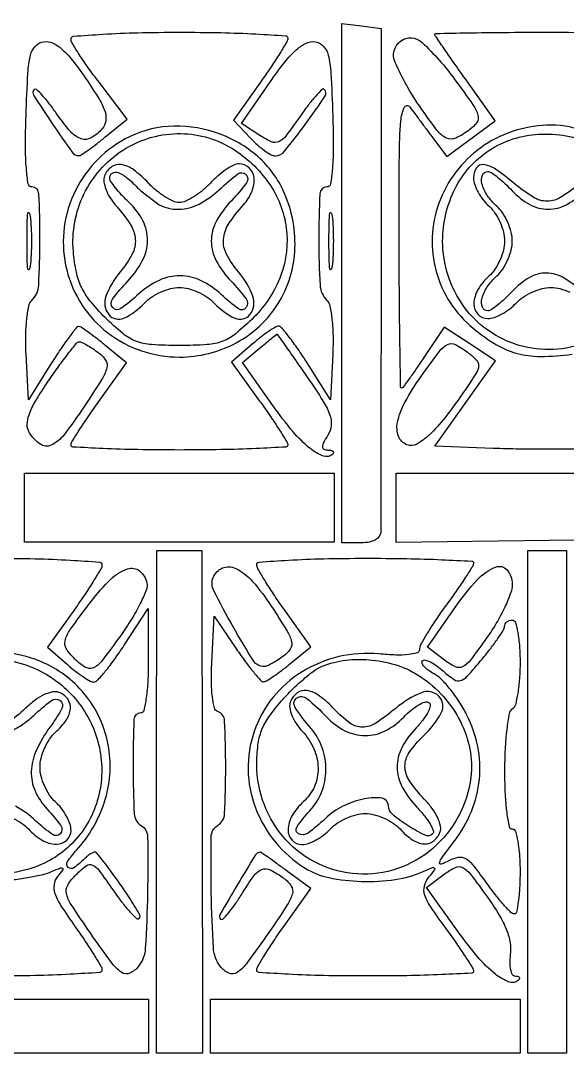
# Model space of a CAD drawing. Header units: inches. Extents: x 57 to 2760, y -193 to 2149.
# Drawn here: x 473 to 483.45, y 859.99 to 879.75 of the extents above; entities that cross this region are included whole.
import ezdxf

# ---------------------------------------------------------------- set-up
doc = ezdxf.new("R2010")
doc.units = ezdxf.units.IN
doc.header["$MEASUREMENT"] = 0
doc.set_wipeout_variables(frame=1)

# ---------------------------------------------------------------- blocks, each defined once
blk = doc.blocks.new('TG7-1H40CA')
blk.add_wipeout([(-0.386, 49.351), (148.648, 49.351), (148.648, -0.051), (-0.352, 0.023)])
for points in [[(110.455, 45.396), (83.66, 45.396, -0.000388), (73.385, 45.404, -0.000648), (64.735, 45.429, -0.000017), (56.91, 45.461, -0.408403), (56.863, 45.507, -0.104037), (56.879, 45.589, -0.000888), (57.131, 46.184, -0.003078), (57.426, 46.865, -0.001973), (57.777, 47.654), (58.693, 49.689), (148.648, 49.689)], [(76.657, 17.568, 0.103701), (75.964, 17.713, 0.148289), (74.687, 17.326, 0.150416), (73.849, 16.296, 0.154304), (73.746, 14.994, 0.156925), (74.412, 13.88, 0.039359), (74.868, 13.539, 0.072159), (75.291, 13.351, 0.069267), (75.761, 13.286, 0.033672), (76.368, 13.328, -0.010957)], [(76.536, 11.513, -0.003721), (75.952, 11.508, -0.00371), (75.361, 11.513, -0.005983), (74.858, 11.526), (73.74, 11.57), (74.32, 12.387), (74.901, 13.204), (74.409, 13.526), (73.918, 13.848), (73.531, 13.264, -0.004557), (73.38, 13.04, -0.007232), (73.246, 12.851, -0.002484), (73.129, 12.692, -0.236545), (73.104, 12.68, -0.409304), (73.087, 12.696, -0.000206), (73.074, 13.511, -0.00226), (73.063, 14.424, -0.001355), (73.059, 15.509, -0.001893), (73.062, 17.112, -0.018176), (73.091, 17.794, -0.08494), (73.157, 18.051, -0.573503), (73.26, 18.063, -0.000328), (73.357, 17.933, -0.000164), (73.479, 17.769, -0.000162), (73.606, 17.599, -0.00024), (73.716, 17.449), (73.967, 17.111), (74.895, 17.796), (74.318, 18.604, -0.002132), (74.097, 18.916, -0.003389), (73.911, 19.186, -0.000791), (73.75, 19.423, -0.149848), (73.741, 19.451, -0.408535), (73.757, 19.467, -0.000324), (74.372, 19.478, -0.002834), (75.065, 19.487, -0.001699), (75.888, 19.49, -0.003508), (76.711, 19.484, -0.005845)], [(69.972, 16.778, -0.870141), (70.141, 16.608, -0.029318), (69.845, 16.26, 0.068171), (69.562, 15.871, 0.123553), (69.467, 15.493, 0.123553), (69.562, 15.114, 0.068171), (69.845, 14.725, -0.030375), (70.13, 14.388, -0.328863), (70.132, 14.22, -0.412799), (69.987, 14.196, -0.032693), (69.658, 14.468, 0.076146), (69.271, 14.734, 0.110809), (68.869, 14.828, 0.111444), (68.467, 14.741, 0.077673), (68.08, 14.482, -0.030829), (67.736, 14.201, -0.385998), (67.582, 14.219, -0.35467), (67.576, 14.382, -0.029974), (67.868, 14.725, 0.070589), (68.147, 15.114, 0.116702), (68.247, 15.504, 0.12381), (68.159, 15.881, 0.085523), (67.894, 16.233, -0.016233), (67.752, 16.375, -0.021145), (67.632, 16.514, -0.019347), (67.544, 16.636, -0.148512), (67.524, 16.703, -0.265071), (67.577, 16.796, -0.236985), (67.688, 16.803, -0.080632), (67.875, 16.687, -0.024594), (68.116, 16.455), (68.467, 16.19, 0.12381), (68.844, 16.102, 0.116702), (69.234, 16.201, 0.070589), (69.624, 16.481, -0.029318), (69.972, 16.778, -0.374162)], [(76.545, 16.618, -0.033345), (76.162, 16.337, -0.139546), (75.891, 16.256, -0.143062), (75.622, 16.332, -0.035687), (75.249, 16.603, 0.024478), (74.9, 16.869, 0.119537), (74.669, 16.956, 0.294821), (74.536, 16.892, 0.138303), (74.481, 16.7, 0.084684), (74.503, 16.576, 0.040713), (74.568, 16.428, 0.038833), (74.664, 16.281, 0.044853), (74.778, 16.159, -0.062472), (74.891, 16.027, -0.041885), (74.987, 15.852, -0.041901), (75.052, 15.665, -0.062761), (75.074, 15.493, -0.062761), (75.052, 15.32, -0.041901), (74.987, 15.133, -0.041885), (74.891, 14.958, -0.062472), (74.778, 14.826, 0.076965), (74.565, 14.565, 0.125606), (74.487, 14.291, 0.199704), (74.563, 14.094, 0.205451), (74.755, 14.012, 0.084684), (74.879, 14.033, 0.040713), (75.026, 14.099, 0.038833), (75.173, 14.195, 0.044853), (75.296, 14.308, -0.062472), (75.427, 14.422, -0.041885), (75.602, 14.517, -0.041901), (75.79, 14.583, -0.062761), (75.962, 14.604, -0.062761), (76.134, 14.583, -0.041901), (76.322, 14.517, -0.041885)], [(76.584, 14.502, 0.056675), (76.212, 14.785, 0.12985), (75.876, 14.881, 0.139967), (75.553, 14.796, 0.070458), (75.222, 14.53, -0.016233), (75.08, 14.389, -0.021145), (74.94, 14.269, -0.019347), (74.819, 14.18, -0.148512), (74.752, 14.16, -0.311042), (74.651, 14.23, -0.156212), (74.642, 14.392, -0.085275), (74.743, 14.617, -0.059994), (74.926, 14.826, 0.062472), (75.039, 14.958, 0.041885), (75.135, 15.133, 0.041901), (75.2, 15.32, 0.062761), (75.222, 15.493, 0.062761), (75.2, 15.665, 0.041901), (75.135, 15.852, 0.041885), (75.039, 16.027, 0.062472), (74.926, 16.159, -0.059994), (74.743, 16.368, -0.085275), (74.642, 16.593, -0.156212), (74.651, 16.755, -0.311042), (74.752, 16.825, -0.148512), (74.819, 16.805, -0.019347), (74.94, 16.716, -0.021145), (75.08, 16.596, -0.016233), (75.222, 16.455, 0.07784), (75.56, 16.191, 0.128592), (75.909, 16.102, 0.124772), (76.265, 16.194, 0.070915), (76.623, 16.463, -0.044803)], [(65.682, 3.273, 0.012454), (65.987, 3.32, 0.012414), (66.251, 3.374, 0.045733), (66.413, 3.428, -0.007095), (66.585, 3.5, -0.28039), (66.623, 3.493, -0.394301), (66.627, 3.46, -0.009798), (66.526, 3.331, 0.134549), (66.46, 3.18, 0.121406), (66.476, 3.01, 0.059226), (66.591, 2.774, 0.011255), (66.859, 2.378, -0.006743), (67.057, 2.092, -0.009678), (67.224, 1.833, -0.005981), (67.356, 1.612, -0.132886), (67.376, 1.54, -0.395308), (67.333, 1.495, -0.002807), (66.767, 1.462, -0.008394), (66.098, 1.437, -0.005043), (65.303, 1.429, -0.003331)], [(65.303, 9.423, -0.005517), (66.098, 9.414, -0.00918), (66.767, 9.387, -0.003348), (67.33, 9.35, -0.393227), (67.376, 9.301, -0.131406), (67.355, 9.224, -0.006826), (67.222, 9.001, -0.010431), (67.054, 8.738, -0.007358), (66.854, 8.45), (66.332, 7.721), (66.714, 7.387, 0.01463), (66.869, 7.26, 0.018709), (67.02, 7.152, 0.016844), (67.15, 7.072, 0.129812), (67.218, 7.054, 0.210815), (67.286, 7.084, 0.012048), (67.44, 7.261, 0.01672), (67.615, 7.488, 0.011363), (67.801, 7.758), (68.26, 8.461), (68.262, 7.461, -0.013153), (68.253, 7.069, -0.023631), (68.221, 6.749, -0.021223), (68.176, 6.51, -0.348273), (68.116, 6.462, 0.403386), (67.986, 6.337, 0.01005), (67.97, 5.433, 0.011206), (67.993, 4.531, 0.247184), (68.123, 4.312, -0.25613), (68.248, 4.091, -0.007994), (68.246, 3.015, -0.010511), (68.205, 1.961, -0.150798), (68.075, 1.614, -0.120792), (67.909, 1.482, -0.265361), (67.753, 1.496, -0.082995), (67.555, 1.689, -0.007612), (67.154, 2.252, -0.005689), (66.786, 2.799, -0.085622), (66.695, 3.009, -0.202394), (66.721, 3.168, -0.056391), (66.882, 3.37, -0.035554), (67.076, 3.538, -0.268934), (67.192, 3.552, -0.132725), (67.313, 3.456, -0.007335), (67.594, 3.062, 0.012976), (67.76, 2.836, 0.022176), (67.911, 2.658, 0.018619), (68.037, 2.532, 0.403804), (68.084, 2.532, 0.343551), (68.095, 2.614, 0.008803), (67.888, 2.946, 0.015179), (67.615, 3.342, 0.009539), (67.274, 3.788, 0.276182), (67.242, 3.8, 0.06931), (67.186, 3.782, 0.051056), (67.118, 3.739, 0.031295), (67.048, 3.677, -0.039657), (66.84, 3.5, -0.366398), (66.731, 3.508, -0.357785), (66.719, 3.618, -0.039322), (66.887, 3.835, 0.106938), (67.424, 4.76, 0.117142), (67.506, 5.792, 0.120695), (67.117, 6.729, 0.118284), (66.336, 7.387, 0.159106), (64.977, 7.593, 0.157074)], [(65.663, 4.451, -0.041885), (65.838, 4.355, -0.062472), (65.969, 4.242, 0.076965), (66.231, 4.029, 0.125606), (66.504, 3.951, 0.199704), (66.701, 4.027, 0.205451), (66.784, 4.219, 0.084684), (66.762, 4.343, 0.040713), (66.697, 4.49, 0.038833), (66.601, 4.637, 0.044853), (66.487, 4.76, -0.062472), (66.374, 4.892, -0.041885), (66.278, 5.066, -0.041901), (66.213, 5.254, -0.062761), (66.191, 5.426, -0.062761), (66.213, 5.598, -0.041901), (66.278, 5.786, -0.041885), (66.374, 5.96, -0.062472), (66.487, 6.092, 0.058593), (66.692, 6.327, 0.129727), (66.772, 6.549, 0.184881), (66.72, 6.73, 0.140469), (66.553, 6.856, 0.143956), (66.431, 6.866, 0.058925), (66.273, 6.813, 0.048319), (66.096, 6.707, 0.032497), (65.915, 6.555, -0.043148), (65.566, 6.274, -0.144885)], [(65.675, 6.135, 0.034006), (65.886, 6.263, 0.037865), (66.071, 6.414, -0.031282), (66.405, 6.697, -0.328351), (66.574, 6.698, -0.377139), (66.608, 6.546, -0.03369), (66.38, 6.189, 0.052654), (66.119, 5.746, 0.098652), (66.025, 5.343, 0.112886), (66.097, 4.972, 0.084558), (66.328, 4.624, -0.033658), (66.588, 4.306, -0.358207), (66.578, 4.151, -0.374137), (66.427, 4.137, -0.03418), (66.112, 4.395, 0.060856), (65.723, 4.68, 0.115806)]]:
    blk.add_lwpolyline(points, format="xyb")
for points in [[(72.713, 14.863, -0.00004), (72.711, 13.046, -0.000063), (72.71, 11.479, -0.000017), (72.708, 10.112, -0.002161), (72.707, 9.941, -0.140831), (72.68, 9.85, -0.116399), (72.607, 9.778, -0.087194), (72.489, 9.734, -0.04752), (72.335, 9.719), (71.965, 9.719), (71.965, 19.657), (72.34, 19.61), (72.716, 19.564)], [(70.929, 19.378, -0.132989), (70.909, 19.306, -0.005943), (70.776, 19.085, -0.009643), (70.609, 18.825, -0.006715), (70.41, 18.537), (69.891, 17.807), (70.214, 17.464, 0.023409), (70.349, 17.333, 0.027923), (70.488, 17.223, 0.028532), (70.614, 17.146, 0.133916), (70.695, 17.127, 0.218016), (70.869, 17.214, 0.011157), (71.263, 17.727, 0.009441), (71.639, 18.261, 0.359347), (71.626, 18.397, 0.414514), (71.585, 18.397, 0.014195), (71.463, 18.268, 0.019166), (71.318, 18.092, 0.011232), (71.157, 17.871, -0.010224), (70.892, 17.504, -0.121768), (70.757, 17.395, -0.21596), (70.62, 17.393, -0.042143), (70.397, 17.513), (70.044, 17.744), (70.598, 18.545, -0.015112), (70.872, 18.919, -0.043753), (71.091, 19.153, -0.068083), (71.278, 19.279, -0.148876), (71.447, 19.307, -0.168658), (71.608, 19.226, -0.133931), (71.703, 19.054, -0.046223), (71.753, 18.708, -0.004978), (71.788, 17.898, -0.007756), (71.799, 17.303, -0.020774), (71.782, 16.879, -0.021453), (71.746, 16.587, -0.366189), (71.677, 16.529, 0.40094), (71.542, 16.4, 0.011332), (71.522, 15.522, 0.014199), (71.546, 14.65, 0.184246), (71.677, 14.359, -0.1496), (71.735, 14.25, -0.02098), (71.774, 13.993, -0.022422), (71.794, 13.676, -0.017348), (71.788, 13.331), (71.743, 12.458), (71.299, 13.161, 0.009742), (71.121, 13.43, 0.014641), (70.955, 13.657, 0.009427), (70.81, 13.837, 0.220865), (70.752, 13.864, 0.138312), (70.692, 13.847, 0.01303), (70.562, 13.763, 0.015907), (70.411, 13.653, 0.01186), (70.251, 13.522), (69.853, 13.179), (70.391, 12.431, -0.005506), (70.597, 12.137, -0.00813), (70.771, 11.875, -0.004309), (70.911, 11.65, -0.13868), (70.929, 11.589, -0.398797), (70.893, 11.551, -0.001977), (70.32, 11.523, -0.007031), (69.651, 11.502, -0.004221), (68.856, 11.495, -0.004221), (68.061, 11.502, -0.007031), (67.392, 11.523, -0.001977), (66.819, 11.551, -0.398797), (66.784, 11.589, -0.138475), (66.801, 11.65, -0.004382), (66.94, 11.872, -0.008203), (67.112, 12.132, -0.005563), (67.316, 12.423), (67.848, 13.164), (67.427, 13.509, 0.007334), (67.26, 13.641, 0.01039), (67.108, 13.754, 0.006805), (66.978, 13.843, 0.130556), (66.932, 13.859, 0.249322), (66.888, 13.839, 0.005754), (66.749, 13.656, 0.011452), (66.589, 13.43, 0.007342), (66.413, 13.161), (65.969, 12.458), (65.924, 13.331, -0.017348), (65.918, 13.676, -0.022422), (65.938, 13.993, -0.02098), (65.977, 14.25, -0.1496), (66.035, 14.359, 0.184246), (66.166, 14.65, 0.014199), (66.19, 15.522, 0.011332), (66.17, 16.4, 0.40094), (66.035, 16.529, -0.366189), (65.966, 16.587, -0.021453), (65.93, 16.879, -0.020774), (65.913, 17.303, -0.007756), (65.924, 17.898, -0.004993), (65.959, 18.707, -0.046147), (66.01, 19.054, -0.133173), (66.104, 19.226, -0.168192), (66.265, 19.308, -0.142721), (66.431, 19.284, -0.072604), (66.609, 19.168, -0.047084), (66.813, 18.952, -0.016761), (67.063, 18.608, -0.010997), (67.326, 18.203, -0.059198), (67.436, 17.965, -0.121805), (67.448, 17.794, -0.131512), (67.378, 17.642, -0.087827), (67.172, 17.468, -0.217025), (66.98, 17.449, -0.133983), (66.772, 17.589, -0.028249), (66.503, 17.939, 0.014238), (66.362, 18.134, 0.024401), (66.233, 18.287, 0.022213), (66.124, 18.393, 0.397946), (66.08, 18.391, 0.352819), (66.069, 18.283, 0.005558), (66.432, 17.731, 0.006301), (66.806, 17.192, 0.250352), (66.932, 17.129, 0.13937), (66.978, 17.144, 0.007089), (67.109, 17.233, 0.010875), (67.263, 17.346, 0.007631), (67.432, 17.48), (67.858, 17.829), (67.321, 18.532, -0.008074), (67.115, 18.811, -0.011389), (66.941, 19.067, -0.007731), (66.806, 19.284, -0.136678), (66.784, 19.363, -0.392264), (66.831, 19.414, -0.00361), (67.392, 19.452, -0.009538), (68.061, 19.48, -0.005733), (68.856, 19.49, -0.005043), (69.651, 19.482, -0.008394), (70.32, 19.457, -0.002807), (70.886, 19.423, -0.395308)], [(74.126, 18.582, -0.006382), (74.469, 18.101, -0.081217), (74.565, 17.902, -0.22185), (74.543, 17.763, -0.08765), (74.406, 17.62, -0.050222), (74.141, 17.464, -0.222107), (73.964, 17.465, -0.120485), (73.786, 17.61, -0.011237), (73.452, 18.073, -0.045086), (72.98, 18.913, -0.349746), (73.084, 19.319, -0.365556), (73.492, 19.297, -0.045814)], [(67.82, 17.448, 0.163387), (66.83, 16.378, 0.168061), (66.701, 14.941, 0.169343), (67.486, 13.74, 0.165615), (68.856, 13.273, 0.123864), (69.945, 13.547, 0.131652), (70.745, 14.3, 0.130357), (71.066, 15.358, 0.120279), (70.836, 16.472, 0.109056), (70.313, 17.147, 0.09538), (69.529, 17.578, 0.095306), (68.641, 17.687, 0.108679)], [(69.857, 17.27, -0.103355), (70.566, 16.604, -0.120855), (70.9, 15.746, -0.122338), (70.797, 14.838, -0.107585), (70.28, 14.035, -0.022729), (69.939, 13.724, -0.083066), (69.687, 13.576, -0.074698), (69.387, 13.511, -0.01619), (68.856, 13.494, -0.01619), (68.325, 13.511, -0.074698), (68.025, 13.576, -0.083066), (67.773, 13.724, -0.022729), (67.432, 14.035, -0.025629), (67.152, 14.345, -0.059098), (66.984, 14.61, -0.061141), (66.886, 14.901, -0.029124), (66.829, 15.293, -0.135001), (67.031, 16.391, -0.136276), (67.766, 17.226, -0.13953), (68.811, 17.55, -0.14381)], [(76.759, 17.36, -0.122526), (77.426, 16.863, -0.096514), (77.855, 16.068, -0.096889), (77.954, 15.173, -0.124683), (77.685, 14.393, -0.155816), (76.654, 13.556, -0.16513), (75.355, 13.497, -0.16657), (74.297, 14.24, -0.158413), (73.89, 15.493, -0.116438), (74.128, 16.497, -0.1333), (74.783, 17.231, -0.131809), (75.726, 17.539, -0.112627)], [(67.426, 16.743, 0.126225), (67.413, 16.632, 0.054388), (67.45, 16.486, 0.048969), (67.525, 16.33, 0.045905), (67.631, 16.188, -0.039349), (67.915, 15.818, -0.126264), (68.013, 15.526, -0.140549), (67.953, 15.241, -0.053462), (67.725, 14.902, 0.085376), (67.452, 14.437, 0.261567), (67.506, 14.088, 0.347481), (67.795, 14.018, 0.101294), (68.19, 14.308, -0.062472), (68.322, 14.422, -0.041885), (68.496, 14.517, -0.041901), (68.684, 14.583, -0.062761), (68.856, 14.604, -0.062761), (69.028, 14.583, -0.041901), (69.216, 14.517, -0.041885), (69.39, 14.422, -0.062472), (69.522, 14.308, 0.101294), (69.917, 14.018, 0.347481), (70.206, 14.088, 0.261567), (70.26, 14.437, 0.085376), (69.988, 14.902, -0.053462), (69.759, 15.241, -0.140549), (69.699, 15.526, -0.126264), (69.798, 15.818, -0.039349), (70.081, 16.188, 0.084085), (70.245, 16.446, 0.126651), (70.283, 16.709, 0.179849), (70.189, 16.897, 0.190227), (69.997, 16.973, 0.11823), (69.897, 16.949, 0.030701), (69.753, 16.864, 0.029463), (69.596, 16.744, 0.026329), (69.448, 16.603, -0.031753), (69.297, 16.461, -0.032771), (69.131, 16.341, -0.034688), (68.974, 16.258, -0.213092), (68.738, 16.258, -0.034688), (68.581, 16.341, -0.032771), (68.415, 16.461, -0.031753), (68.264, 16.603, 0.042782), (67.984, 16.854, 0.120423), (67.744, 16.957, 0.199614), (67.558, 16.913, 0.146662)], [(66.002, 15.011, -0.108536), (65.981, 14.95, -0.707215), (65.96, 14.954, -0.025693), (65.946, 15.148, -0.005179), (65.943, 15.493, -0.005179), (65.946, 15.837, -0.025693), (65.96, 16.031, -0.707215), (65.981, 16.035, -0.108536), (66.002, 15.974, -0.019375), (66.021, 15.755, -0.011494), (66.027, 15.493, -0.011494), (66.021, 15.23, -0.019375)], [(71.776, 15.011, -0.108536), (71.754, 14.95, -0.707215), (71.734, 14.954, -0.025693), (71.72, 15.148, -0.005179), (71.716, 15.493, -0.005179), (71.72, 15.837, -0.025693), (71.734, 16.031, -0.707215), (71.754, 16.035, -0.108536), (71.776, 15.974, -0.019375), (71.794, 15.755, -0.011494), (71.8, 15.493, -0.011494), (71.794, 15.23, -0.019375)], [(71.301, 12.888, -0.009864), (71.607, 12.425, -0.055834), (71.736, 12.16, -0.112475), (71.759, 11.964, -0.113176), (71.695, 11.778, 0.018992), (71.614, 11.637, 0.118849), (71.593, 11.556, 0.287765), (71.62, 11.512, 0.115289), (71.692, 11.495, -0.043266), (71.754, 11.49, -0.126644), (71.792, 11.473, -0.257428), (71.803, 11.447, -0.169474), (71.789, 11.418, -0.293364), (71.612, 11.379, -0.081631), (71.353, 11.527, -0.048658), (71.027, 11.849, -0.019371), (70.644, 12.347), (70.062, 13.168), (70.384, 13.437, -0.000929), (70.509, 13.541, -0.00148), (70.615, 13.629, -0.000282), (70.71, 13.706, -0.076898), (70.719, 13.711, -0.345907), (70.727, 13.709, -0.000168), (70.895, 13.471, -0.002014), (71.082, 13.205, -0.001213)], [(67.305, 13.362, -0.089144), (67.446, 13.214, -0.213544), (67.47, 13.068, -0.076454), (67.376, 12.852, -0.005789), (67.029, 12.316, -0.017204), (66.651, 11.787, -0.119034), (66.405, 11.588, -0.268436), (66.198, 11.606, -0.100584), (65.989, 11.824, -0.14531), (65.946, 11.979, -0.083942), (65.981, 12.171, -0.048393), (66.105, 12.43, -0.01333), (66.349, 12.81, -0.006837), (66.55, 13.098, -0.010481), (66.732, 13.341, -0.005279), (66.892, 13.54, -0.212653), (66.94, 13.564, -0.123231), (66.988, 13.555, -0.015551), (67.082, 13.506, -0.017497), (67.191, 13.441, -0.013712)], [(74.387, 13.35, -0.042918), (74.541, 13.211, -0.212728), (74.578, 13.103, -0.119112), (74.532, 12.965, -0.010096), (74.326, 12.652, -0.013397), (73.939, 12.12, -0.039667), (73.637, 11.786, -0.062971), (73.395, 11.609, -0.221374), (73.207, 11.596, -0.215251), (73.047, 11.758, -0.140454), (73.026, 12.026, -0.075816), (73.167, 12.407, -0.027373), (73.474, 12.898, -0.007227), (73.828, 13.385, -0.117486), (73.982, 13.513, -0.241069), (74.134, 13.511, -0.040557)], [(74.481, 9.332, -0.140437), (74.464, 9.272, -0.004583), (74.329, 9.06, -0.008457), (74.162, 8.812, -0.005743), (73.963, 8.535, 0.009676), (73.765, 8.253, 0.013117), (73.597, 7.991, 0.010064), (73.469, 7.768, 0.126113), (73.445, 7.674, -0.328872), (73.4, 7.613, -0.048692), (73.239, 7.58, -0.034962), (72.996, 7.571, -0.014592), (72.668, 7.592, 0.162127), (71.203, 7.251, 0.174209), (70.286, 6.108, 0.175336), (70.31, 4.649, 0.163902), (71.26, 3.494, 0.08864), (71.716, 3.312, 0.043696), (72.337, 3.239, 0.043081), (72.983, 3.276, 0.067043), (73.519, 3.428, -0.00647), (73.698, 3.503, -0.328798), (73.732, 3.494, -0.34825), (73.733, 3.459, -0.006825), (73.615, 3.311, 0.11284), (73.535, 3.148, 0.14173), (73.543, 2.981, 0.065882), (73.656, 2.753, 0.010047), (73.948, 2.338, -0.00558), (74.153, 2.053, -0.008246), (74.325, 1.798, -0.004372), (74.464, 1.58, -0.141033), (74.481, 1.52, -0.399201), (74.446, 1.483, -0.001888), (73.873, 1.456, -0.00687), (73.204, 1.435, -0.004124), (72.409, 1.429, -0.005043), (71.614, 1.437, -0.008394), (70.945, 1.462, -0.002807), (70.379, 1.495, -0.395308), (70.336, 1.54, -0.132855), (70.356, 1.612, -0.005993), (70.488, 1.832, -0.009688), (70.655, 2.091, -0.006751), (70.852, 2.378), (71.368, 3.103), (70.898, 3.45, 0.002429), (70.715, 3.583, 0.003842), (70.558, 3.696, 0.000993), (70.419, 3.792, 0.152817), (70.401, 3.798, 0.26103), (70.311, 3.747, 0.00352), (69.968, 3.178, 0.003159), (69.631, 2.602, 0.339216), (69.642, 2.518, 0.409263), (69.685, 2.517, 0.023132), (69.786, 2.624, 0.02477), (69.906, 2.779, 0.014297), (70.036, 2.976, -0.015871), (70.282, 3.348, -0.146235), (70.433, 3.466, -0.214847), (70.595, 3.458, -0.039463), (70.856, 3.297, -0.091825), (70.995, 3.15, -0.215276), (71.017, 3.004, -0.076323), (70.919, 2.789, -0.005853), (70.564, 2.26, -0.007507), (70.159, 1.692, -0.0823), (69.96, 1.497, -0.265144), (69.803, 1.483, -0.121804), (69.637, 1.614, -0.150798), (69.507, 1.961, -0.010511), (69.466, 3.015, -0.007994), (69.464, 4.091, -0.25613), (69.59, 4.312, 0.24732), (69.721, 4.535, 0.012053), (69.742, 5.422, 0.011167), (69.721, 6.313, 0.310315), (69.588, 6.49, -0.258795), (69.525, 6.558, -0.029563), (69.487, 6.771, -0.027737), (69.469, 7.063, -0.014552), (69.477, 7.427), (69.522, 8.313), (69.949, 7.684, 0.009657), (70.119, 7.443, 0.014611), (70.277, 7.241, 0.009265), (70.415, 7.081, 0.228573), (70.467, 7.06, 0.125333), (70.522, 7.077, 0.00986), (70.651, 7.161, 0.012922), (70.802, 7.269, 0.009522), (70.963, 7.396), (71.368, 7.728), (70.852, 8.453, -0.00738), (70.655, 8.74, -0.010446), (70.488, 9.002, -0.006866), (70.357, 9.224, -0.130556), (70.336, 9.301, -0.393227), (70.382, 9.35, -0.003348), (70.945, 9.387, -0.00918), (71.614, 9.414, -0.005517), (72.409, 9.423, -0.004124), (73.204, 9.416, -0.00687), (73.873, 9.396, -0.001888), (74.446, 9.369, -0.399201)], [(68.234, 8.952, -0.142), (68.221, 8.813, -0.021604), (68.107, 8.556, -0.022728), (67.941, 8.257, -0.01793), (67.736, 7.948, -0.006792), (67.387, 7.476, -0.092267), (67.229, 7.333, -0.24954), (67.092, 7.324, -0.077654), (66.913, 7.441, -0.04971), (66.708, 7.667, -0.216477), (66.671, 7.84, -0.102032), (66.769, 8.059, -0.007302), (67.167, 8.596, -0.03532), (67.544, 9.024, -0.114232), (67.865, 9.221, -0.253287), (68.095, 9.181, -0.179584)], [(70.614, 8.506, -0.006808), (70.917, 8.029, -0.079176), (71.001, 7.826, -0.207265), (70.977, 7.686, -0.089727), (70.844, 7.547, -0.016916), (70.734, 7.472, -0.01975), (70.624, 7.408, -0.01911), (70.528, 7.362, -0.102429), (70.472, 7.35, -0.256665), (70.277, 7.457, -0.01204), (69.878, 8.121, -0.013058), (69.514, 8.8, -0.211013), (69.502, 9.053, -0.206176), (69.681, 9.237, -0.2153), (69.933, 9.229, -0.100027), (70.255, 8.981, -0.033902)], [(75.222, 8.931, -0.087521), (75.19, 8.754, -0.023041), (75.079, 8.488, -0.022667), (74.923, 8.192, -0.021519), (74.737, 7.906, -0.007732), (74.42, 7.473, -0.108339), (74.274, 7.349, -0.23671), (74.135, 7.345, -0.052283), (73.925, 7.472), (73.598, 7.721), (74.141, 8.498, -0.032427), (74.553, 9.013, -0.113136), (74.9, 9.254, -0.319622), (75.121, 9.201, -0.180535)], [(75.37, 7.433, -0.017115), (75.359, 7.118, -0.023783), (75.326, 6.837, -0.021638), (75.28, 6.615, -0.194165), (75.222, 6.536, 0.21256), (75.163, 6.451, 0.014001), (75.117, 6.148, 0.018327), (75.084, 5.772, 0.012539), (75.074, 5.343, 0.011639), (75.084, 4.906, 0.021763), (75.116, 4.554, 0.018695), (75.161, 4.291, 0.354422), (75.222, 4.242, -0.332234), (75.28, 4.198, -0.026982), (75.326, 4.002, -0.027868), (75.359, 3.74, -0.017105), (75.37, 3.427, -0.012809), (75.362, 3.115, -0.021207), (75.337, 2.853, -0.016688), (75.303, 2.651, -0.364026), (75.259, 2.616, -0.193716), (75.197, 2.643, -0.012256), (75.058, 2.792, -0.01658), (74.899, 2.983, -0.011471), (74.731, 3.209, 0.013631), (74.485, 3.536, 0.092397), (74.333, 3.669, 0.175726), (74.19, 3.696, 0.082082), (74.008, 3.634, -0.035894), (73.862, 3.569, -0.608594), (73.831, 3.597, -0.091721), (73.881, 3.699, -0.004391), (74.11, 4.005, 0.065241), (74.439, 4.577, 0.073332), (74.593, 5.193, 0.074098), (74.561, 5.821, 0.068632), (74.349, 6.431, 0.025796), (74.207, 6.678, 0.024676), (74.038, 6.913, 0.025478), (73.868, 7.105, 0.076127), (73.728, 7.209, -0.031744), (73.616, 7.279, -0.056755), (73.536, 7.351, -0.086904), (73.496, 7.415, -0.299595), (73.506, 7.46, -0.266802), (73.559, 7.475, -0.050413), (73.658, 7.438, -0.041876), (73.778, 7.365, -0.027141), (73.904, 7.263, 0.032608), (74.11, 7.101, 0.230226), (74.232, 7.082, 0.135151), (74.36, 7.164, 0.009229), (74.645, 7.493, 0.010385), (74.809, 7.698, 0.014218), (74.948, 7.889, 0.010934), (75.054, 8.052, 0.139348), (75.074, 8.122, -0.126117), (75.085, 8.167, -0.100774), (75.117, 8.204, -0.089952), (75.165, 8.23, -0.077253), (75.222, 8.239, -0.331172), (75.28, 8.196, -0.027462), (75.326, 8.002, -0.028158), (75.359, 7.742, -0.017292)], [(66.744, 6.867, -0.114891), (67.261, 6.036, -0.117857), (67.351, 5.071, -0.121308), (66.996, 4.19, -0.126528), (66.278, 3.591, -0.152473), (65.012, 3.412, -0.153564), (63.874, 3.986, -0.158691), (63.292, 5.091, -0.163302), (63.482, 6.311, -0.108302), (64.117, 7.075, -0.123799), (64.985, 7.458, -0.125772), (65.92, 7.382, -0.1139)], [(73.46, 7.162, -0.063214), (73.904, 6.777, -0.066035), (74.229, 6.299, -0.068618), (74.41, 5.769, -0.078401), (74.429, 5.235, -0.186163), (73.701, 3.87, -0.195359), (72.262, 3.381, -0.195886), (70.894, 4.035, -0.186742), (70.336, 5.475, -0.02969), (70.359, 5.848, -0.062921), (70.428, 6.128, -0.061099), (70.567, 6.387, -0.026598), (70.809, 6.695, -0.018289), (71.013, 6.91, -0.017911), (71.233, 7.111, -0.018124), (71.438, 7.274, -0.062126), (71.587, 7.357, -0.067482), (72.041, 7.473, -0.05468), (72.545, 7.476, -0.054623), (73.038, 7.369, -0.066966)], [(70.979, 6.677, 0.130271), (70.967, 6.563, 0.057567), (71.007, 6.417, 0.050422), (71.089, 6.259, 0.042751), (71.206, 6.112, -0.084699), (71.428, 5.778, -0.100928), (71.508, 5.409, -0.106971), (71.437, 5.054, -0.1061), (71.225, 4.76, 0.076965), (71.012, 4.498, 0.125606), (70.934, 4.225, 0.199704), (71.01, 4.028, 0.205451), (71.202, 3.946, 0.084684), (71.326, 3.967, 0.040713), (71.473, 4.033, 0.038833), (71.62, 4.128, 0.044853), (71.743, 4.242, -0.062472), (71.875, 4.355, -0.041885), (72.049, 4.451, -0.041901), (72.237, 4.516, -0.062761), (72.409, 4.538, -0.062761), (72.581, 4.516, -0.041901), (72.769, 4.451, -0.041885), (72.943, 4.355, -0.062472), (73.075, 4.242, 0.058593), (73.31, 4.037, 0.129727), (73.532, 3.957, 0.184881), (73.713, 4.01, 0.140469), (73.839, 4.176, 0.143956), (73.849, 4.298, 0.058925), (73.796, 4.456, 0.048319), (73.69, 4.633, 0.032497), (73.538, 4.814, -0.043148), (73.257, 5.163, -0.144885), (73.17, 5.44, -0.156504), (73.251, 5.707, -0.052948), (73.519, 6.018, 0.080757), (73.863, 6.465, 0.329776), (73.817, 6.784, 0.304483), (73.486, 6.851, 0.077188), (72.992, 6.551, -0.029802), (72.611, 6.268, -0.142852), (72.355, 6.19, -0.165284), (72.118, 6.267, -0.043567), (71.817, 6.536, 0.042782), (71.537, 6.787, 0.120423), (71.297, 6.89, 0.199614), (71.111, 6.847, 0.146662)], [(71.669, 6.388, 0.0865), (72.022, 6.123, 0.117632), (72.408, 6.03, 0.118081), (72.793, 6.121, 0.087611), (73.145, 6.384, -0.029984), (73.287, 6.517, -0.042712), (73.428, 6.617, -0.050044), (73.551, 6.672, -0.223495), (73.627, 6.663, -0.315297), (73.653, 6.602, -0.065393), (73.613, 6.486, -0.047197), (73.52, 6.338, -0.027415), (73.383, 6.179, 0.070824), (73.11, 5.798, 0.123222), (73.02, 5.422, 0.121548), (73.117, 5.045, 0.06783), (73.397, 4.658, -0.02225), (73.542, 4.493, -0.035424), (73.649, 4.338, -0.039724), (73.711, 4.211, -0.298398), (73.698, 4.149, -0.315658), (73.553, 4.124, -0.032767), (73.231, 4.301, -0.033852), (72.93, 4.523, -0.220151), (72.853, 4.689, 0.370774), (72.732, 4.83, 0.089075), (72.398, 4.821, 0.064309), (71.982, 4.677, 0.075718), (71.641, 4.437, -0.032697), (71.317, 4.165, -0.281593), (71.136, 4.15, -0.454283), (71.102, 4.28, -0.038681), (71.347, 4.585, 0.095485), (71.574, 4.943, 0.089597), (71.658, 5.368, 0.089265), (71.588, 5.797, 0.093851), (71.373, 6.166, -0.033135), (71.067, 6.57, -0.396301), (71.098, 6.746, -0.346154), (71.292, 6.741, -0.031794)], [(75.183, 1.836, 0.033792), (75.172, 1.68, 0.055512), (75.185, 1.549, 0.077745), (75.22, 1.459, 0.267561), (75.272, 1.429, -0.052694), (75.323, 1.424, -0.158487), (75.353, 1.406, -0.25856), (75.359, 1.381, -0.126878), (75.342, 1.351, -0.294452), (75.162, 1.313, -0.079927), (74.899, 1.464, -0.048179), (74.566, 1.79, -0.019433), (74.175, 2.293), (73.582, 3.121), (73.917, 3.375, -0.049776), (74.134, 3.506, -0.237855), (74.274, 3.503, -0.109001), (74.421, 3.379, -0.007413), (74.747, 2.935, -0.019683), (74.971, 2.595, -0.040974), (75.112, 2.31, -0.05301), (75.181, 2.062, -0.077147)]]:
    blk.add_lwpolyline(points, format="xyb", close=True)
for points in [[(71.817, 11.051), (71.817, 9.732), (65.895, 9.732), (65.895, 11.051), (71.817, 11.051)], [(78.94, 11.051), (78.849, 9.793), (75.925, 9.76), (73.001, 9.727), (73.001, 11.051), (78.94, 11.051)], [(76.258, 9.571), (76.258, -0.051), (75.518, -0.051), (75.518, 9.571), (76.258, 9.571)], [(68.264, 0.985), (68.264, -0.051), (62.342, -0.051), (62.342, 0.985), (68.264, 0.985)], [(75.37, 0.985), (75.37, -0.051), (69.448, -0.051), (69.448, 0.985), (75.37, 0.985)]]:
    blk.add_lwpolyline(points)
blk.add_lwpolyline([(69.292, 4.76), (69.295, -0.051), (68.417, -0.051), (68.42, 4.76), (68.424, 9.571), (69.288, 9.571)], close=True)

msp = doc.modelspace()

# ---------------------------------------------------------------- block references
at = {"linetype": 'Continuous'}
msp.add_blockref('TG7-1H40CA', (407.17835, 860.04158), dxfattribs=at)

doc.saveas('drawing.dxf')
